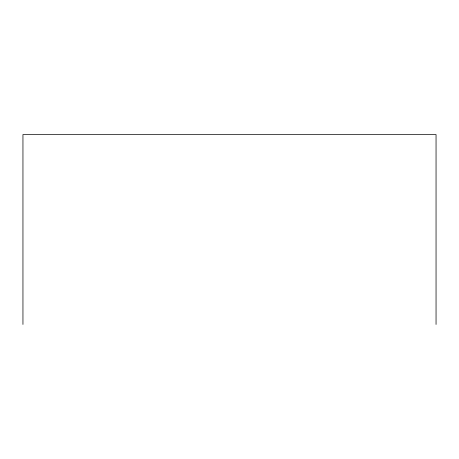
<?xml version="1.0" encoding="UTF-8"?>
<svg xmlns="http://www.w3.org/2000/svg" width="459" height="459" viewBox="0 0 459 459"><rect width="100%" height="100%" fill="white"/><g stroke="black" fill="none" stroke-linecap="round" stroke-linejoin="round"><path stroke-width="0.69" d="M436.05 324.438L436.05 134.562L22.95 134.562L22.95 324.438"/></g></svg>
